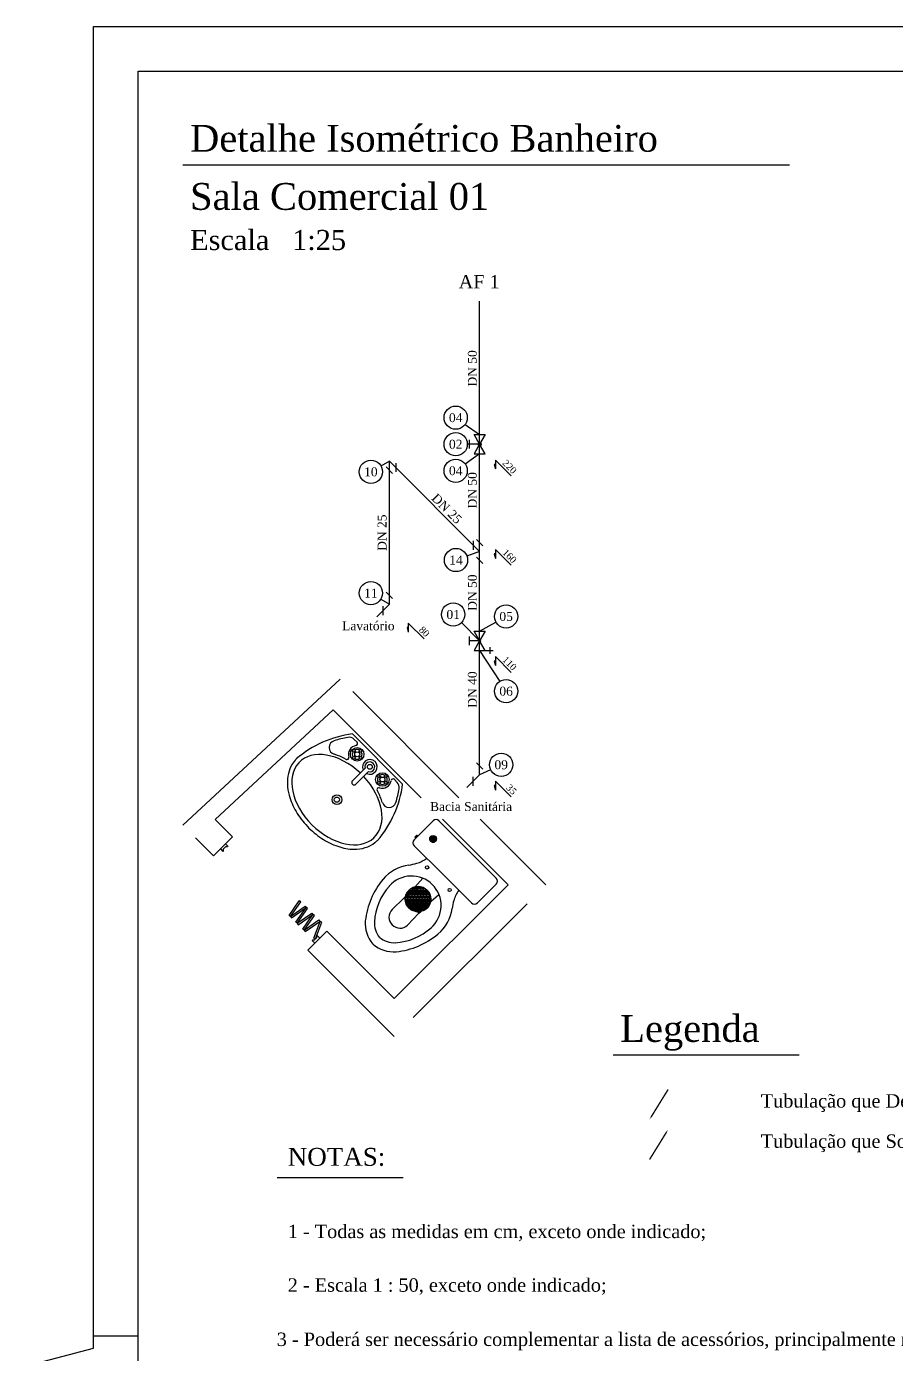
# Model space of a CAD drawing. Header units: millimetres. Extents: x 8900 to 13100, y 733 to 3683.
# Drawn here: x 8900 to 9873, y 2197 to 3683 of the extents above; entities that cross this region are included whole.
import ezdxf
from ezdxf.enums import TextEntityAlignment as Align

# ---------------------------------------------------------------- set-up
doc = ezdxf.new("R2010")
doc.units = ezdxf.units.MM
for name, color, linetype in [('001 - 0.050', 1, 'Continuous'), ('002 - 0.150', 2, 'Continuous'), ('004 - 0.350', 4, 'Continuous'), ('005 - 0.350 Color', 5, 'Continuous'), ('006 - 0.500', 6, 'Continuous'), ('014 - 1.000', 14, 'Continuous')]:
    doc.layers.add(name, color=color, linetype=linetype)
doc.styles.add('style1', font='BOOKOS.TTF')
doc.styles.add('style2', font='BOOKOSBI.TTF')
doc.styles.add('style4', font='romantic.ttf')

msp = doc.modelspace()

# ---------------------------------------------------------------- hatches: boundary and pattern name
at = {"layer": '005 - 0.350 Color', "ltscale": 2.5}
h = msp.add_hatch(color=256, dxfattribs=at)
h.paths.add_polyline_path([(9406, 2996.8, 0.065783), (9405.8, 2996.6), (9406.7, 2995.7)])
h.paths.add_polyline_path([(9405.8, 2996.6, 0.198665), (9405.4, 2995.7), (9406.7, 2995.7)])
h.paths.add_polyline_path([(9406.7, 2996.9, 0.131652), (9406, 2996.8), (9406.7, 2995.7)])
h.paths.add_polyline_path([(9407.3, 2996.8, 0.131652), (9406.7, 2996.9), (9406.7, 2995.7)])
h.paths.add_polyline_path([(9407.3, 2996.8), (9406.7, 2995.7), (9407.3, 2994.6, 0.57735)])
h.paths.add_polyline_path([(9406.7, 2995.7), (9406.7, 2994.4, 0.131652), (9407.3, 2994.6)])
h.paths.add_polyline_path([(9406.7, 2995.7), (9406, 2994.6, 0.131652), (9406.7, 2994.4)])
h.paths.add_polyline_path([(9406.7, 2995.7), (9405.4, 2995.7, 0.267949), (9406, 2994.6)])

# ---------------------------------------------------------------- linework, layer by layer
at = {"layer": '001 - 0.050'}
for p, q in [((9264.5, 2891.5), (9320.5, 2835.5)), ((9266.3, 2885.5), (9269.6, 2882.2)), ((9267.3, 2870.2), (9266.3, 2871.3)), ((9267.3, 2867.5), (9266.3, 2866.4)), ((9268.3, 2871.2), (9267.2, 2872.2)), ((9271, 2871.2), (9272.1, 2872.2)), ((9272, 2870.2), (9273.1, 2871.3)), ((9272, 2867.5), (9273.1, 2866.4)), ((9264.3, 2839.2), (9278.5, 2853.3)), ((9268.3, 2866.5), (9267.2, 2865.4)), ((9271, 2866.5), (9272.1, 2865.4)), ((9282.3, 2849.4), (9268.2, 2835.3)), ((9295.5, 2842), (9294.5, 2843.1)), ((9295.5, 2839.3), (9294.5, 2838.2)), ((9296.5, 2843), (9295.4, 2844)), ((9296.5, 2838.3), (9295.4, 2837.2)), ((9299.2, 2843), (9300.3, 2844)), ((9299.2, 2838.3), (9300.3, 2837.2)), ((9300.2, 2842), (9301.3, 2843.1)), ((9300.2, 2839.3), (9301.3, 2838.2)), ((9311.3, 2840.5), (9314.5, 2837.3)), ((9354.5, 2794.2), (9333.5, 2773.2)), ((9354.5, 2794.2), (9354.5, 2794.2)), ((9354.5, 2794.2), (9354.5, 2794.2)), ((9393.2, 2762.2), (9361.2, 2794.2)), ((9365.4, 2734.5), (9333.5, 2766.5)), ((9336, 2778), (9334.4, 2776.4)), ((9336.6, 2778), (9334.4, 2775.7)), ((9335.2, 2774.9), (9334.4, 2775.7)), ((9337.4, 2777.2), (9336.6, 2778)), ((9350.9, 2775), (9358.4, 2775)), ((9350.9, 2774.7), (9358.4, 2774.7)), ((9350.9, 2774.4), (9358.5, 2774.4)), ((9350.9, 2774.1), (9358.5, 2774.1)), ((9350.9, 2773.8), (9358.5, 2773.8)), ((9350.9, 2773.5), (9358.4, 2773.5)), ((9351, 2775.3), (9358.3, 2775.3)), ((9351, 2773.3), (9358.4, 2773.3)), ((9351.1, 2775.6), (9358.2, 2775.6)), ((9351.1, 2772.8), (9351.1, 2775.6)), ((9351.1, 2773), (9358.3, 2773)), ((9351.2, 2772.7), (9358.1, 2772.7)), ((9351.3, 2775.9), (9358.1, 2775.9)), ((9351.3, 2772.4), (9358, 2772.4)), ((9351.4, 2776.2), (9357.9, 2776.2)), ((9351.4, 2772.2), (9351.4, 2776.2)), ((9351.5, 2772.1), (9357.8, 2772.1)), ((9351.6, 2776.5), (9357.7, 2776.5)), ((9351.7, 2771.8), (9351.7, 2776.6)), ((9351.7, 2771.8), (9357.6, 2771.8)), ((9351.9, 2776.8), (9357.4, 2776.8)), ((9352, 2771.5), (9352, 2776.9)), ((9352, 2771.5), (9357.3, 2771.5)), ((9352.2, 2777.1), (9357.1, 2777.1)), ((9352.3, 2771.2), (9352.3, 2777.2)), ((9352.3, 2771.2), (9357, 2771.2)), ((9352.6, 2777.4), (9356.7, 2777.4)), ((9352.6, 2771), (9352.6, 2777.4)), ((9352.8, 2770.9), (9356.5, 2770.9)), ((9352.9, 2770.8), (9352.9, 2777.6)), ((9353.2, 2777.7), (9356.1, 2777.7)), ((9353.2, 2770.7), (9353.2, 2777.7)), ((9353.5, 2770.6), (9353.5, 2777.8)), ((9353.5, 2770.6), (9355.9, 2770.6)), ((9353.8, 2770.5), (9353.8, 2777.9)), ((9354.1, 2770.4), (9354.1, 2778)), ((9354.4, 2770.4), (9354.4, 2778)), ((9354.7, 2770.4), (9354.7, 2778)), ((9355, 2770.4), (9355, 2778)), ((9355.3, 2770.4), (9355.3, 2777.9)), ((9355.6, 2770.5), (9355.6, 2777.9)), ((9355.9, 2770.6), (9355.9, 2777.8)), ((9356.2, 2770.7), (9356.2, 2777.7)), ((9356.5, 2770.8), (9356.5, 2777.5)), ((9356.8, 2771), (9356.8, 2777.4)), ((9357.1, 2771.2), (9357.1, 2777.1)), ((9357.4, 2771.5), (9357.4, 2776.9)), ((9357.7, 2771.8), (9357.7, 2776.5)), ((9358, 2772.3), (9358, 2776.1)), ((9358.3, 2772.9), (9358.3, 2775.5)), ((9393.2, 2762.2), (9425.2, 2730.3)), ((9365.4, 2734.5), (9397.4, 2702.5)), ((9322.6, 2706.9), (9343, 2730.3)), ((9331.1, 2715.3), (9331.1, 2719.3)), ((9332.5, 2720.1), (9343.1, 2720.1)), ((9332.7, 2718.5), (9332.7, 2720.2)), ((9334.3, 2715.3), (9334.3, 2719.3)), ((9335.9, 2712.1), (9335.9, 2721)), ((9335.9, 2718.5), (9335.9, 2721)), ((9337.5, 2715.3), (9337.5, 2719.3)), ((9339.1, 2718.5), (9339.1, 2721.1)), ((9340.7, 2715.3), (9340.7, 2719.3)), ((9342.3, 2718.5), (9342.3, 2720.4)), ((9344, 2715.3), (9344, 2719.3)), ((9345.6, 2718.5), (9345.6, 2718.9)), ((9425.2, 2723.5), (9404.2, 2702.5)), ((9321.8, 2707.7), (9308.7, 2695)), ((9321.8, 2707.7), (9328.3, 2715)), ((9322.6, 2706.9), (9330.3, 2699.3)), ((9323.5, 2707.2), (9352.1, 2707.2)), ((9323.6, 2705.6), (9352.1, 2705.6)), ((9323.7, 2708.9), (9352, 2708.9)), ((9323.8, 2704), (9351.8, 2704)), ((9324, 2710.5), (9351.6, 2710.5)), ((9324.5, 2712.1), (9351.1, 2712.1)), ((9324.5, 2712.1), (9351.1, 2712.1)), ((9324.7, 2708.9), (9324.7, 2712.4)), ((9324.7, 2702.4), (9324.7, 2706.4)), ((9325.3, 2713.7), (9350.4, 2713.7)), ((9326.3, 2712.1), (9326.3, 2715.3)), ((9326.3, 2715.3), (9349.4, 2715.3)), ((9326.3, 2705.6), (9326.3, 2709.7)), ((9327.7, 2716.9), (9348, 2716.9)), ((9327.9, 2715.3), (9327.9, 2717.1)), ((9327.9, 2708.9), (9327.9, 2712.9)), ((9327.9, 2702.4), (9327.9, 2706.4)), ((9329.5, 2712.1), (9329.5, 2716.1)), ((9329.5, 2705.6), (9329.5, 2709.7)), ((9329.6, 2718.5), (9346.1, 2718.5)), ((9331.1, 2708.9), (9331.1, 2712.9)), ((9331.1, 2702.4), (9331.1, 2706.4)), ((9332.7, 2712.1), (9332.7, 2716.1)), ((9332.7, 2705.6), (9332.7, 2709.7)), ((9334.3, 2708.9), (9334.3, 2712.9)), ((9334.3, 2702.4), (9334.3, 2706.4)), ((9335.9, 2712.1), (9335.9, 2716.1)), ((9335.9, 2705.6), (9335.9, 2709.7)), ((9337.5, 2708.9), (9337.5, 2712.9)), ((9337.5, 2702.4), (9337.5, 2706.4)), ((9337.9, 2691.6), (9361.2, 2712)), ((9339.1, 2712.1), (9339.1, 2716.1)), ((9339.1, 2705.6), (9339.1, 2709.7)), ((9340.7, 2708.9), (9340.7, 2712.9)), ((9340.7, 2702.4), (9340.7, 2706.4)), ((9342.3, 2712.1), (9342.3, 2716.1)), ((9342.3, 2705.6), (9342.3, 2709.7)), ((9344, 2708.9), (9344, 2712.9)), ((9344, 2702.4), (9344, 2706.4)), ((9345.6, 2712.1), (9345.6, 2716.1)), ((9345.6, 2705.6), (9345.6, 2709.7)), ((9347.2, 2715.3), (9347.2, 2717.7)), ((9347.2, 2708.9), (9347.2, 2712.9)), ((9347.2, 2702.4), (9347.2, 2706.4)), ((9348.8, 2712.1), (9348.8, 2716)), ((9348.8, 2705.6), (9348.8, 2709.7)), ((9350.4, 2708.9), (9350.4, 2712.9)), ((9350.4, 2702.4), (9350.4, 2706.4)), ((9350.8, 2700.9), (9350.8, 2712.8)), ((9352, 2705.6), (9352, 2708.7)), ((9324.2, 2702.4), (9351.4, 2702.4)), ((9324.9, 2700.8), (9350.8, 2700.8)), ((9325.8, 2699.2), (9349.9, 2699.2)), ((9338.7, 2690.9), (9326, 2677.7)), ((9326.3, 2699.2), (9326.3, 2703.2)), ((9326.9, 2697.6), (9348.7, 2697.6)), ((9327.3, 2697.2), (9348.3, 2697.2)), ((9327.9, 2696.6), (9327.9, 2700)), ((9328.5, 2696), (9347.1, 2696)), ((9329.5, 2699.2), (9329.5, 2703.2)), ((9329.5, 2695.2), (9329.5, 2696.8)), ((9337.9, 2691.6), (9330.3, 2699.3)), ((9330.8, 2694.4), (9344.8, 2694.4)), ((9331.1, 2696), (9331.1, 2700)), ((9332.7, 2699.2), (9332.7, 2703.2)), ((9332.7, 2693.5), (9332.7, 2696.8)), ((9334.3, 2696), (9334.3, 2700)), ((9334.3, 2693), (9334.3, 2693.6)), ((9335.3, 2692.8), (9340.3, 2692.8)), ((9335.9, 2699.2), (9335.9, 2703.2)), ((9335.9, 2692.8), (9335.9, 2696.8)), ((9337.5, 2696), (9337.5, 2700)), ((9337.5, 2692.6), (9337.5, 2693.6)), ((9338.7, 2690.9), (9346, 2697.3)), ((9339.1, 2699.2), (9339.1, 2703.2)), ((9339.1, 2692.8), (9339.1, 2696.8)), ((9340.7, 2696), (9340.7, 2700)), ((9340.7, 2692.9), (9340.7, 2693.6)), ((9342.3, 2699.2), (9342.3, 2703.2)), ((9342.3, 2693.3), (9342.3, 2696.8)), ((9344, 2696), (9344, 2700)), ((9345.6, 2699.2), (9345.6, 2703.2)), ((9345.6, 2694.8), (9345.6, 2696.8)), ((9347.2, 2696), (9347.2, 2700)), ((9348.8, 2699.2), (9348.8, 2703.2))]:
    msp.add_line(p, q, dxfattribs=at)
at = {"layer": '001 - 0.050', "ltscale": 2.5}
for p, q in [((9120.2, 2762.9), (9122.4, 2765.2)), ((9122.3, 2768.7), (9125.1, 2765.9)), ((9124.4, 2765.2), (9122.4, 2765.2)), ((9125.1, 2765.9), (9124.4, 2765.2)), ((9116.7, 2763), (9119.5, 2760.2)), ((9119.5, 2760.2), (9120.2, 2760.9)), ((9120.2, 2760.9), (9120.2, 2762.9)), ((9193.4, 2688.6), (9204.8, 2704.9)), ((9206.5, 2703.8), (9204.8, 2704.9)), ((9195, 2687.4), (9206.5, 2703.8)), ((9195, 2687.4), (9211.4, 2698.9)), ((9196.1, 2685.8), (9212.5, 2697.2)), ((9201.1, 2680.9), (9212.5, 2697.2)), ((9202.7, 2679.7), (9214.2, 2696.1)), ((9202.7, 2679.7), (9219.1, 2691.2)), ((9203.8, 2678.1), (9220.2, 2689.5)), ((9208.8, 2673.2), (9220.2, 2689.5)), ((9211.4, 2698.9), (9212.5, 2697.2)), ((9214.2, 2696.1), (9212.5, 2697.2)), ((9219.1, 2691.2), (9220.2, 2689.5)), ((9221.9, 2688.4), (9220.2, 2689.5)), ((9195, 2687.4), (9193.4, 2688.6)), ((9195, 2687.4), (9196.1, 2685.8)), ((9202.7, 2679.7), (9201.1, 2680.9)), ((9202.7, 2679.7), (9203.8, 2678.1)), ((9210.4, 2672), (9221.9, 2688.4)), ((9210.4, 2672), (9226.8, 2683.5)), ((9211.5, 2670.4), (9227.9, 2681.8)), ((9221.3, 2662.9), (9228.1, 2681.7)), ((9223.2, 2662.2), (9230, 2681)), ((9226.8, 2683.5), (9227.9, 2681.8)), ((9230, 2681), (9228.1, 2681.7)), ((9210.4, 2672), (9208.8, 2673.2)), ((9210.4, 2672), (9211.5, 2670.4)), ((9219.3, 2660.4), (9220, 2661.1)), ((9222.2, 2657.5), (9219.3, 2660.4)), ((9220, 2661.1), (9222, 2661.1)), ((9223.2, 2662.2), (9221.3, 2662.9)), ((9222, 2661.1), (9224.3, 2663.3)), ((9225, 2666), (9224.3, 2665.3)), ((9224.3, 2665.3), (9224.3, 2663.3)), ((9227.8, 2663.2), (9225, 2666))]:
    msp.add_line(p, q, dxfattribs=at)
at = {"layer": '001 - 0.050'}
for centre, radius in [((9269.7, 2868.8), 7.56), ((9265.8, 2872.7), 1.54), ((9269.7, 2868.8), 2.75), ((9273.5, 2872.7), 1.54), ((9265.8, 2864.9), 1.54), ((9273.5, 2864.9), 1.54), ((9283.8, 2854.7), 2.75), ((9297.9, 2840.6), 7.56), ((9294, 2844.5), 1.54), ((9294, 2836.8), 1.54), ((9297.9, 2840.6), 2.75), ((9301.7, 2844.5), 1.54), ((9301.7, 2836.8), 1.54), ((9247, 2818), 5.46), ((9247, 2818), 2.91), ((9354.7, 2774.2), 3.81), ((9347.9, 2742.2), 1.79), ((9337.8, 2706.8), 14.3), ((9373.1, 2716.9), 1.79)]:
    msp.add_circle(centre, radius, dxfattribs=at)
for centre, radius, start, end in [((9279, 2773.9), 118.5, 97.0345, 130.8579), ((9246.3, 2876.4), 7.92, 107.7274, 252.6975), ((9279, 2773.9), 115.5, 99.8128, 107.7274), ((9260.7, 2879.9), 7.92, 45, 99.8128), ((9268, 2880.7), 2.2, 277.968, 45), ((9269.7, 2868.8), 9.76, 97.968, 198.6816), ((9269.7, 2868.8), 5.5, 150.7907, 209.7593), ((9269.7, 2868.8), 5.5, 61.0953, 118.7658), ((9269.7, 2868.8), 5.5, 330.9116, 28.88), ((9258.3, 2865), 2.2, 241.2412, 18.6816), ((9269.7, 2868.8), 5.5, 240.9211, 298.5587), ((9283.8, 2854.7), 8.25, 244.6397, 205.3486), ((9283.8, 2854.7), 5.5, 255.2446, 194.6569), ((9266.3, 2837.2), 2.75, 135, 315), ((9297.9, 2840.6), 5.5, 150.9116, 208.88), ((9297.9, 2840.6), 9.76, 251.2538, 352.032), ((9297.9, 2840.6), 5.5, 60.9211, 118.5587), ((9297.9, 2840.6), 5.5, 330.7907, 29.7593), ((9309.7, 2839), 2.2, 45, 172.032), ((9294, 2829.3), 2.2, 71.2538, 208.7502), ((9202.9, 2850), 118.5, 319.1421, 352.9655), ((9297.9, 2840.6), 5.5, 241.0953, 298.7658), ((9202.9, 2850), 115.5, 342.2549, 350.1872), ((9308.9, 2831.7), 7.92, 350.1872, 45), ((9305.4, 2817.2), 7.92, 197.2592, 342.2549), ((9357.9, 2790.9), 4.76, 45, 135), ((9336.3, 2777.6), 0.476, 45, 135), ((9336.8, 2769.8), 4.76, 135, 225), ((9334.7, 2776), 0.476, 135, 225), ((9327.4, 2779.8), 34.1, 284.9999, 306.296), ((9334.2, 2698.6), 46.8, 98.3289, 139.4554), ((9320, 2799.9), 55.5, 277.6506, 287.0098), ((9366.8, 2672.5), 88.6, 140.3547, 173.617), ((9354.1, 2677.7), 65.2, 138.0057, 176.9097), ((9330.5, 2699.5), 33.1, 44.9848, 138.7848), ((9330.5, 2699.5), 33.1, 311.2152, 45.0152), ((9421.8, 2726.9), 4.76, 315, 45), ((9430.9, 2689), 55.5, 162.9902, 172.3494), ((9410.8, 2696.4), 34.1, 143.704, 165.0001), ((9317.1, 2686.6), 11.9, 135.0403, 226.5783), ((9329.6, 2703.2), 46.8, 310.5446, 351.6711), ((9400.8, 2705.8), 4.76, 225, 315), ((9314.1, 2679.7), 35.5, 175.628, 221.0076), ((9312.8, 2679.6), 23.9, 174.8314, 221.174), ((9317.5, 2686.1), 11.9, 223.6285, 314.9635), ((9308.7, 2723.1), 65.2, 273.0903, 311.9943), ((9310.5, 2681.8), 23.8, 228.8225, 275.2134), ((9303.5, 2735.8), 88.6, 276.383, 309.6453), ((9310.7, 2683.2), 35.5, 228.9924, 274.372)]:
    msp.add_arc(centre, radius, start, end, dxfattribs=at)
msp.add_ellipse((9247, 2818), major_axis=(-42, 42), ratio=0.666667, start_param=-1.524765, end_param=4.665795, dxfattribs=at)
for points, knots in [([(9257.3, 2863.1), (9254.1, 2864.8), (9250.9, 2866.3), (9246.4, 2868), (9245.2, 2868.4), (9243.9, 2868.8)], [5.1242531, 5.1242531, 5.1242531, 5.1242531, 5.3076682, 5.3076682, 5.3793346, 5.3793346, 5.3793346, 5.3793346]), ([(9201.5, 2863.5), (9199.7, 2861.7), (9198.2, 2859.8), (9194.9, 2854.5), (9193.5, 2851), (9191.8, 2843.5), (9191.4, 2839.5), (9191.8, 2831.3), (9192.4, 2827.1), (9195.2, 2816.8), (9197.9, 2810.7), (9204.8, 2798.9), (9209, 2793.2), (9218.8, 2783), (9224.2, 2778.5), (9235.7, 2770.9), (9241.8, 2767.9), (9254, 2763.7), (9260.2, 2762.6), (9270.5, 2762.5), (9274.8, 2763.1), (9282.7, 2765.6), (9286.4, 2767.5), (9290.6, 2770.7), (9291.6, 2771.6), (9292.5, 2772.5)], [6.283185, 6.283185, 6.283185, 6.283185, 6.442399, 6.442399, 6.675979, 6.675979, 6.909559, 6.909559, 7.143139, 7.143139, 7.480359, 7.480359, 7.817579, 7.817579, 8.154799, 8.154799, 8.492019, 8.492019, 8.829238, 8.829238, 9.085832, 9.085832, 9.342426, 9.342426, 9.424781, 9.424781, 9.424781, 9.424781]), ([(9297.8, 2814.8), (9296.5, 2819), (9294.8, 2823.1), (9292.5, 2827.6), (9292.3, 2827.9), (9292.1, 2828.3)], [4.0443997, 4.0443997, 4.0443997, 4.0443997, 4.2796557, 4.2796557, 4.3001569, 4.3001569, 4.3001569, 4.3001569])]:
    msp.add_open_spline(points, degree=3, knots=knots, dxfattribs=at)
at = {"layer": '002 - 0.150'}
for p, q in [((8974.7, 3682.9), (13099.7, 3682.9)), ((8974.7, 2204.5), (8974.7, 3682.9)), ((8899.7, 2184.5), (8974.7, 2204.5))]:
    msp.add_line(p, q, dxfattribs=at)
at = {"layer": '002 - 0.150', "ltscale": 2.5}
for p, q in [((9390.5, 3237.9), (9406.7, 3226.5)), ((9395.4, 3215.7), (9392.9, 3215.7)), ((9305.7, 3196.7), (9296.3, 3191.3)), ((9406.7, 3204.9), (9390.5, 3193.5)), ((9406.7, 3095.7), (9392.5, 3090.6)), ((9296.2, 3042.4), (9305.7, 3036.7)), ((9386.3, 3016.1), (9406.7, 2995.7)), ((9406.7, 3006.5), (9424.9, 3016.7)), ((9406.7, 2984.9), (9429.2, 2950.3)), ((9074.7, 2789.4), (9250.5, 2953)), ((9383.5, 2820), (9264.7, 2938.9)), ((9110.9, 2795.7), (9242.7, 2918.4)), ((9341.1, 2820), (9242.7, 2918.4)), ((9419, 2851.5), (9406.7, 2845.7)), ((9130.1, 2776.5), (9110.9, 2795.7)), ((9438.5, 2722.7), (9365, 2796.2)), ((9480.9, 2722.7), (9407.4, 2796.2)), ((9108.9, 2755.3), (9088.9, 2775.2)), ((9108.9, 2755.3), (9130.1, 2776.5)), ((9311.2, 2595.4), (9438.5, 2722.7)), ((9332.4, 2574.2), (9459.7, 2701.4)), ((9235.6, 2671), (9214.4, 2649.8)), ((9311.2, 2595.4), (9235.6, 2671)), ((9311.2, 2552.9), (9214.4, 2649.8)), ((9024.7, 2217.9), (8974.7, 2217.9))]:
    msp.add_line(p, q, dxfattribs=at)
for centre in [(9379.9, 3245.4), (9379.9, 3215.7), (9285, 3184.8), (9379.9, 3186), (9380.2, 3086.1), (9285, 3049.1), (9377.1, 3025.2), (9436.3, 3023), (9436.3, 2939.4), (9430.8, 2857.1)]:
    msp.add_circle(centre, 13, dxfattribs=at)
at = {"layer": '004 - 0.350'}
for p, q in [((9424.3, 3198), (9442, 3180.3)), ((9424.3, 3098), (9442, 3080.3)), ((9326.9, 3015.5), (9344.6, 2997.8)), ((9424.3, 2978), (9442, 2960.3)), ((9424.3, 2838.8), (9442, 2821.2))]:
    msp.add_line(p, q, dxfattribs=at)
at = {"layer": '004 - 0.350', "ltscale": 2.5}
for p, q in [((9424.3, 3198), (9424.3, 3188)), ((9423, 3193), (9424.3, 3188)), ((9424.3, 3193), (9423, 3193)), ((9423, 3093), (9424.3, 3088)), ((9424.3, 3093), (9423, 3093)), ((9424.3, 3098), (9424.3, 3088)), ((9326.9, 3010.5), (9325.6, 3010.5)), ((9325.6, 3010.5), (9326.9, 3005.5)), ((9326.9, 3015.5), (9326.9, 3005.5)), ((9423, 2973), (9424.3, 2968)), ((9424.3, 2973), (9423, 2973)), ((9424.3, 2978), (9424.3, 2968)), ((9424.3, 2838.8), (9424.3, 2828.8)), ((9423, 2833.8), (9424.3, 2828.8)), ((9424.3, 2833.8), (9423, 2833.8))]:
    msp.add_line(p, q, dxfattribs=at)
for points in [[(9596.8, 2460.2, 0, 7.5, 0), (9608.6, 2479.3, 1.5, 1.5, 0), (9617.5, 2493.7, 1.5, 1.5, 0)], [(9617.5, 2448.9, 0, 7.5, 0), (9605.7, 2429.8, 1.5, 1.5, 0), (9596.8, 2415.4, 1.5, 1.5, 0)]]:
    msp.add_lwpolyline(points, format="xyseb", dxfattribs=at)
at = {"layer": '005 - 0.350 Color', "ltscale": 2.5}
for p, q in [((9406.7, 3215.7), (9406.7, 3375.7)), ((9406.7, 3135.7), (9406.7, 3215.7)), ((9305.7, 3036.7), (9305.7, 3196.7)), ((9312.8, 3194.6), (9312.8, 3184.6)), ((9302.1, 3190.2), (9309.2, 3183.1)), ((9406.7, 3115.7), (9406.7, 3135.7)), ((9399.6, 3107.5), (9399.6, 3097.5)), ((9410.2, 3102.1), (9403.1, 3109.2)), ((9406.7, 2845.7), (9406.7, 3115.7)), ((9410.2, 3082.1), (9403.1, 3089.2)), ((9309.2, 3043.1), (9302.1, 3050.2)), ((9305.7, 3036.7), (9291.5, 3022.5)), ((9298.6, 3024.6), (9298.6, 3034.6)), ((9410.2, 2852.1), (9403.1, 2859.2)), ((9406.7, 2845.7), (9392.5, 2831.5)), ((9399.6, 2833.6), (9399.6, 2843.6))]:
    msp.add_line(p, q, dxfattribs=at)
at = {"layer": '005 - 0.350 Color'}
for p, q in [((9395.4, 3210.7), (9395.4, 3220.7)), ((9406.7, 3215.7), (9395.4, 3215.7)), ((9400.4, 3006.5), (9412.9, 3006.5)), ((9406.7, 2995.7), (9400.4, 3006.5)), ((9412.9, 3006.5), (9406.7, 2995.7)), ((9395.4, 2990.7), (9395.4, 3000.7)), ((9406.7, 2995.7), (9395.4, 2995.7)), ((9406.7, 2995.7), (9400.4, 2984.9)), ((9412.9, 2984.9), (9406.7, 2995.7)), ((9418.4, 2981.1), (9418.4, 2988.6)), ((9400.4, 2984.9), (9412.9, 2984.9)), ((9412.9, 2984.9), (9421.7, 2984.9))]:
    msp.add_line(p, q, dxfattribs=at)
at = {"layer": '005 - 0.350 Color', "ltscale": 0.25}
msp.add_line((9406.7, 3095.7), (9305.7, 3196.7), dxfattribs=at)
at = {"layer": '005 - 0.350 Color'}
for points in [[(9400.4, 3226.5), (9412.9, 3226.5), (9406.7, 3215.7)], [(9400.4, 3204.9), (9412.9, 3204.9), (9406.7, 3215.7)]]:
    msp.add_lwpolyline(points, close=True, dxfattribs=at)
at = {"layer": '005 - 0.350 Color', "const_width": 2.5}
msp.add_lwpolyline([(9406.7, 3216.9, 1), (9406.7, 3214.4, 1)], format="xyb", close=True, dxfattribs=at)
at = {"layer": '005 - 0.350 Color'}
for start, end in [(90, 270), (270, 90)]:
    msp.add_arc((9406.7, 2995.7), 1.25, start, end, dxfattribs=at)
at = {"layer": '006 - 0.500'}
for p, q in [((9753.2, 3527.9), (9074.7, 3527.9)), ((9764.3, 2532), (9556.1, 2532)), ((9180, 2395.4), (9321, 2395.4))]:
    msp.add_line(p, q, dxfattribs=at)
at = {"layer": '014 - 1.000'}
msp.add_lwpolyline([(9024.7, 3632.9), (13049.7, 3632.9), (13049.7, 782.9), (9024.7, 782.9)], close=True, dxfattribs=at)

# ---------------------------------------------------------------- texts
at = {"layer": '001 - 0.050', "style": 'style2'}
for s, height, p in [('Detalhe Isométrico Banheiro', 30, (9082.7, 3542.9)), ('Sala Comercial 01', 30, (9082.7, 3477.9)), ('Escala   1:25', 22.5, (9082.7, 3432.9)), ('Legenda', 30, (9564, 2547, -416.7))]:
    msp.add_text(s, height=height, dxfattribs=at).set_placement(p)
at = {"layer": '001 - 0.050', "ltscale": 2.5, "style": 'style4'}
for s, height, p in [('AF 1', 15, (9406.2, 3397.5)), ('04', 10, (9379.9, 3245.4)), ('02', 10, (9379.9, 3215.7)), ('10', 10, (9285, 3184.8)), ('04', 10, (9379.9, 3186)), ('14', 10, (9380.2, 3086.1)), ('11', 10, (9285, 3049.1)), ('01', 10, (9377.1, 3025.2)), ('05', 10, (9436.3, 3023)), ('06', 10, (9436.3, 2939.4)), ('09', 10, (9430.8, 2857.1))]:
    msp.add_text(s, height=height, dxfattribs=at).set_placement(p, align=Align.MIDDLE_CENTER)
for s, rotation, p in [('DN 50', 90, (9406.5, 3300.5)), ('DN 50', 90, (9406.5, 3164.1)), ('DN 25', 315, (9364.4, 3138)), ('DN 25', 90, (9305.5, 3116.7)), ('DN 50', 90, (9406.5, 3049.6)), ('DN 40', 90, (9406.5, 2941.2))]:
    msp.add_text(s, height=10, rotation=rotation, dxfattribs=at).set_placement(p, align=Align.BOTTOM_CENTER)
for s, p in [('220', (9442, 3180.3)), ('160', (9442, 3080.3)), ('80', (9344.6, 2997.8)), ('110', (9442, 2960.3)), ('35', (9442, 2821.2))]:
    msp.add_text(s, height=7.5, rotation=315, dxfattribs=at).set_placement(p, align=Align.BOTTOM_RIGHT)
msp.add_text('Lavatório', height=10, dxfattribs=at).set_placement((9311.5, 3012.5), align=Align.MIDDLE_RIGHT)
msp.add_text('Bacia Sanitária', height=10, dxfattribs=at).set_placement((9351.2, 2810.3), align=Align.MIDDLE_LEFT)
for s, p in [('Tubulação que Desce', (9721.2, 2488.5)), ('Tubulação que Sobe', (9721.2, 2443.5))]:
    msp.add_text(s, height=15, dxfattribs=at).set_placement(p, align=Align.TOP_LEFT)
at = {"layer": '001 - 0.050'}
for s, height, style, p in [('NOTAS:', 20, 'style2', (9192, 2402.4)), ('1 - Todas as medidas em cm, exceto onde indicado;', 15, 'style1', (9192, 2323)), ('2 - Escala 1 : 50, exceto onde indicado;', 15, 'style1', (9192, 2263)), ("3 - Poderá ser necessário complementar a lista de acessórios, principalmente na instalação da Caixa d'Água e provavelmente será necessária", 15, 'style1', (9179.7, 2202.3))]:
    msp.add_text(s, height=height, dxfattribs=dict(at, style=style)).set_placement(p, align=Align.BOTTOM_LEFT)

doc.saveas('drawing.dxf')
